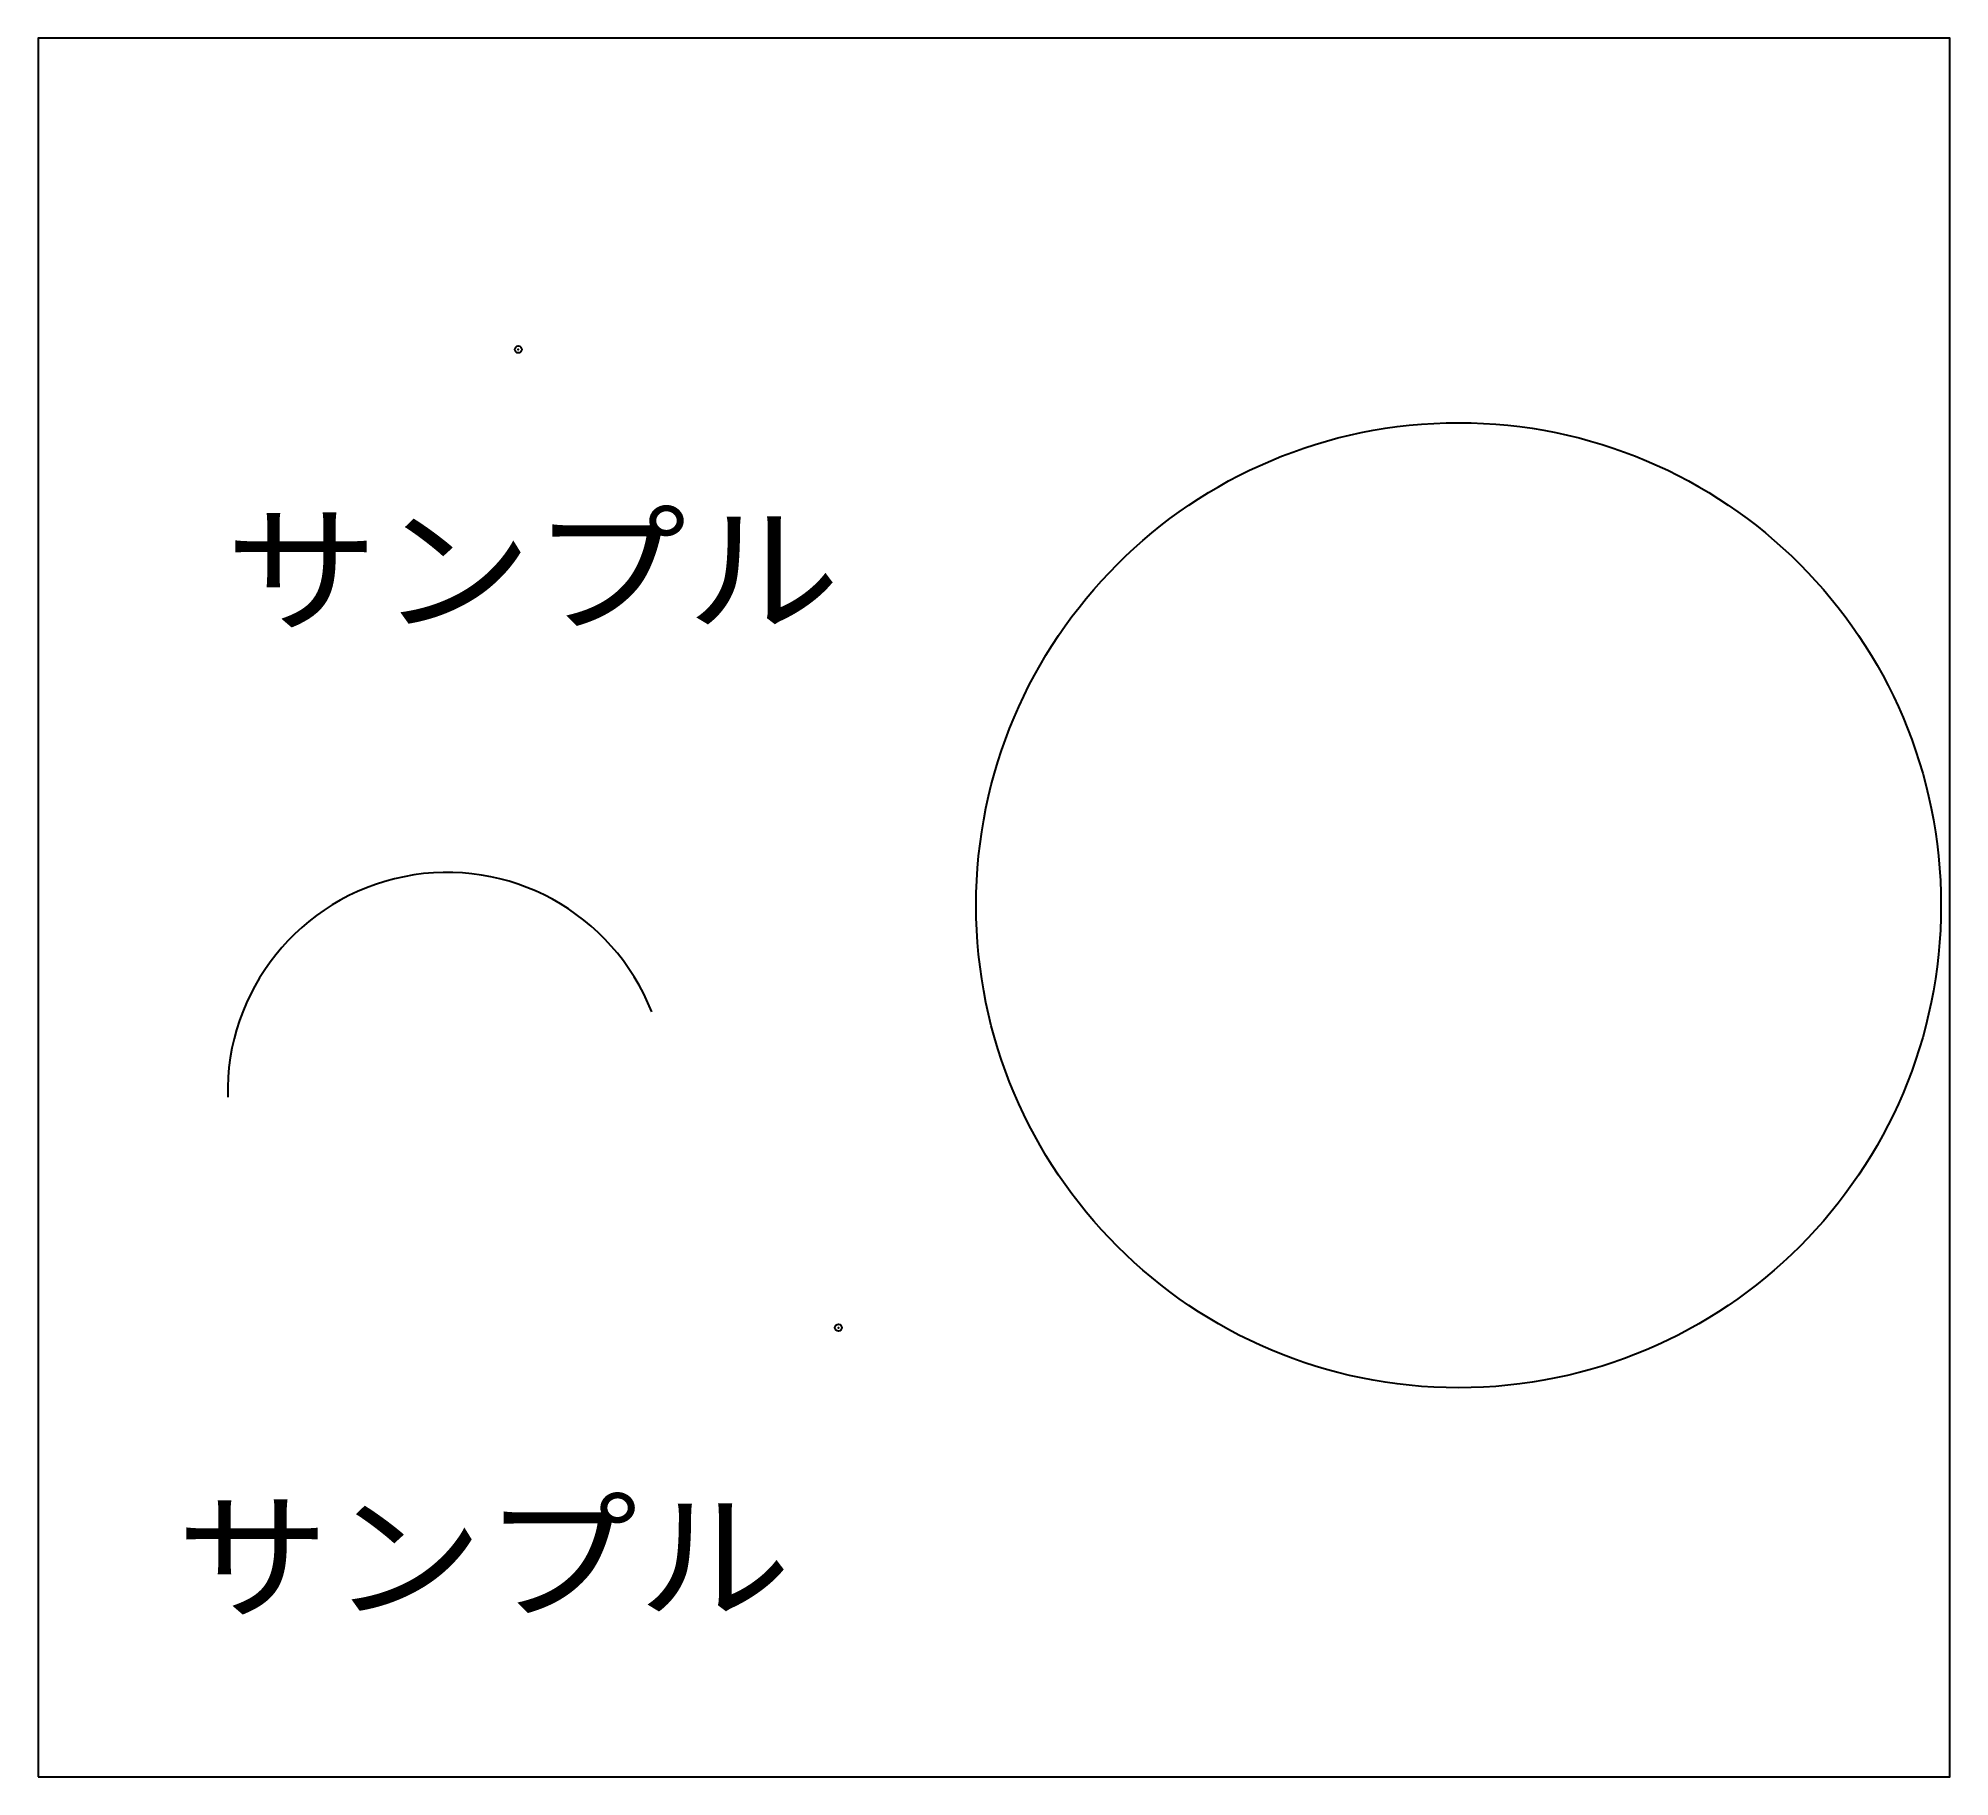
# Model space of a CAD drawing. Units: millimetres on the paper. Extents: x -141 to -4, y -55 to 69.
import ezdxf
from ezdxf.enums import TextEntityAlignment as Align

# ---------------------------------------------------------------- set-up
doc = ezdxf.new("R2010")
doc.units = ezdxf.units.MM
doc.header["$PDMODE"] = 32
doc.header["$PDSIZE"] = 0.5
doc.layers.add('0-0', color=7, linetype='Continuous')
doc.styles.add('ＭＳ ゴシック', font='')
doc.styles.get('ＭＳ ゴシック').set_extended_font_data('MS Gothic')

msp = doc.modelspace()

# ---------------------------------------------------------------- linework, layer by layer
at = {"layer": '0-0'}
msp.add_lwpolyline([(-141.186, -55.012), (-4.452, -55.012), (-4.452, 69.321), (-141.186, 69.321)], close=True, dxfattribs=at)
msp.add_circle((-39.589, 7.314), 34.508, dxfattribs=at)
msp.add_arc((-111.931, -6.042), 15.707, 21.37062, 181.30195, dxfattribs=at)
for p in [(-106.844, 47.062), (-83.949, -22.895)]:
    msp.add_point(p, dxfattribs=at)

# ---------------------------------------------------------------- texts
at = {"layer": '0-0', "color": 6, "style": 'ＭＳ ゴシック', "width": 1.1}
for p in [(-127.831, 25.439), (-131.329, -45.154)]:
    msp.add_text('サンプル', height=7.331, dxfattribs=at).set_placement(p, align=Align.BOTTOM_LEFT)

doc.saveas('drawing.dxf')
